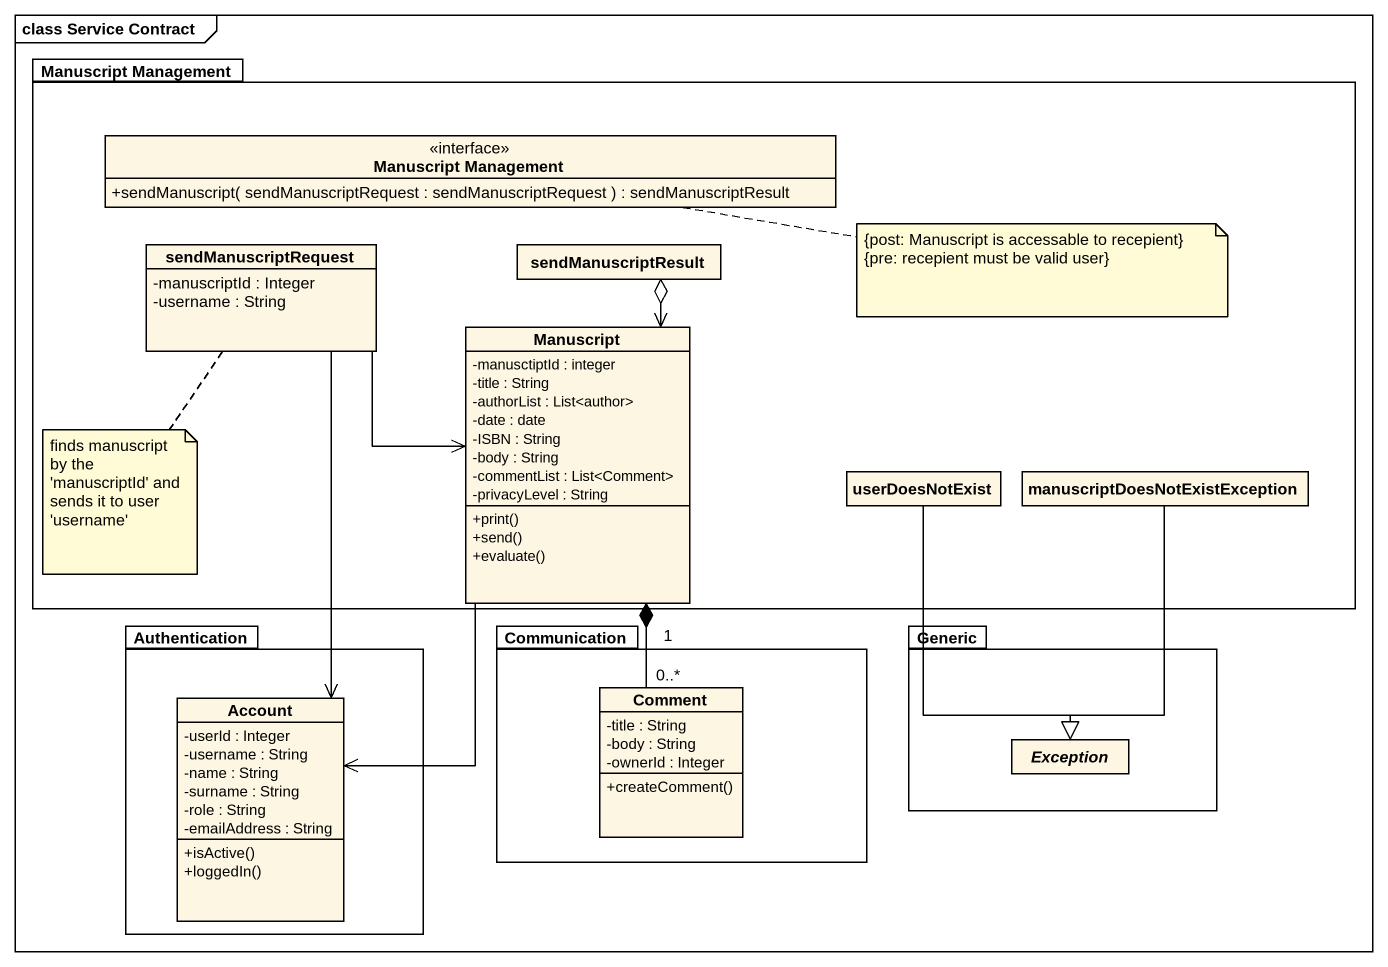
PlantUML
@startuml
mainframe class Service Contract
hide circle
hide empty members
skinparam classAttributeIconSize 0
package "Manuscript Management" as Manuscript_Management {
  interface "Manuscript Management" as Manuscript_Management_2 {
    +sendManuscript( sendManuscriptRequest : sendManuscriptRequest ) : sendManuscriptResult
  }
  class sendManuscriptRequest {
    -manuscriptId : Integer
    -username : String
  }
  class sendManuscriptResult
  class Manuscript {
    -manusctiptId : integer
    -title : String
    -authorList : List<author>
    -date : date
    -ISBN : String
    -body : String
    -commentList : List<Comment>
    -privacyLevel : String
    +print()
    +send()
    +evaluate()
  }
  class userDoesNotExist
  class "manuscriptDoesNotExistException" as manuscriptDoesNotExistExcept
}
package Authentication {
  class Account {
    -userId : Integer
    -username : String
    -name : String
    -surname : String
    -role : String
    -emailAddress : String
    +isActive()
    +loggedIn()
  }
}
package Communication {
  class Comment {
    -title : String
    -body : String
    -ownerId : Integer
    +createComment()
  }
}
package Generic {
  abstract class "Exception" as Exception_
}
sendManuscriptRequest -right-> Manuscript
sendManuscriptRequest --> Account
sendManuscriptResult o--> Manuscript
Manuscript --> Account
Manuscript "1" *-- "0..*" Comment
userDoesNotExist --|> Exception_
manuscriptDoesNotExistExcept --|> Exception_
note right of Manuscript_Management_2
  {post: Manuscript is accessable to recepient}
  {pre: recepient must be valid user}
end note
note bottom of sendManuscriptRequest : finds manuscript by the 'manuscriptId' and sends it to user 'username'
@enduml
